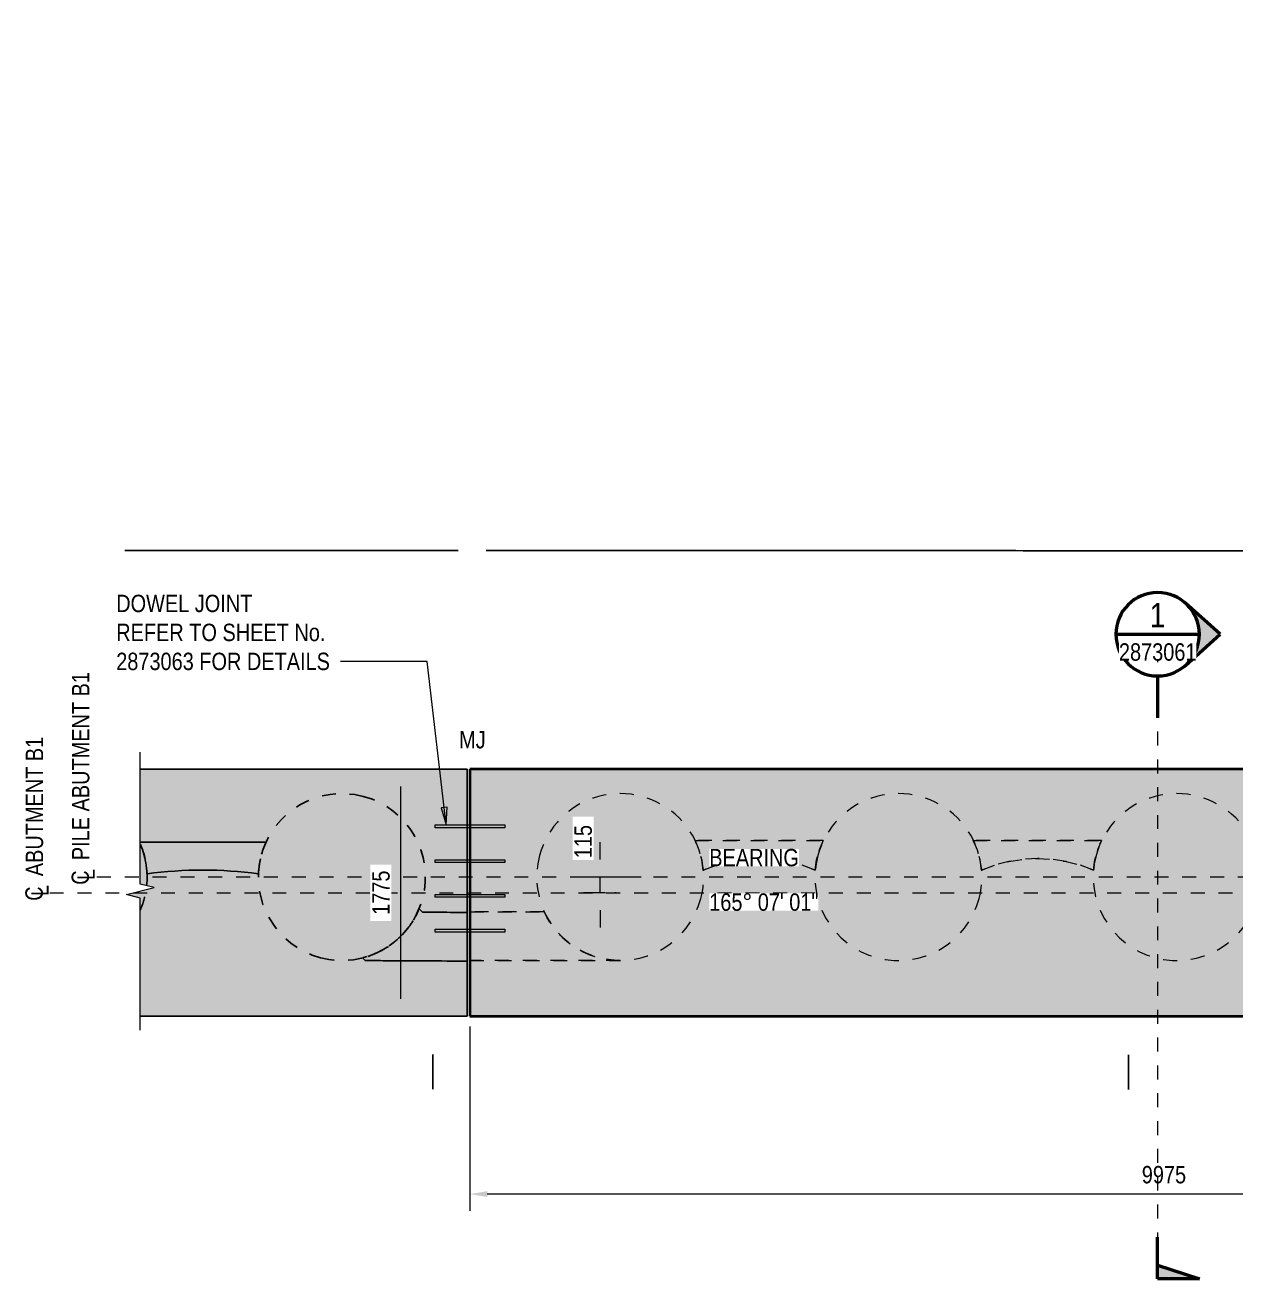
# Model space of a CAD drawing. Header units: metres. Extents: x 0 to 50, y 2 to 551.
# Drawn here: x 2.15 to 10.85, y 542.36 to 551.38 of the extents above; entities that cross this region are included whole.
import ezdxf

# ---------------------------------------------------------------- set-up
doc = ezdxf.new("R2010")
doc.units = ezdxf.units.M
for name, pattern in [('Dot_Section Line', [0.02, 0, -0.02]), ('Hidden', [0.004, 0.003, -0.001]), ('JacobsCenter', [0.015, 0.009, -0.0015, 0.003, -0.0015]), ('JacobsDash', [0.0045, 0.003, -0.0015]), ('JacobsGridLine', [0.0145, 0.01, -0.001, 0.0025, -0.001])]:
    doc.linetypes.add(name, pattern=pattern)
doc.layers.get('Defpoints').update_dxf_attribs({"color": 41})
for name, color, linetype, lineweight in [('A-ANNO-DIMS', 7, 'Continuous', 9), ('A-ANNO-NOTE', 7, 'Continuous', 9), ('A-DETL', 7, 'Continuous', 13), ('A-DETL-GENF', 7, 'Continuous', 9), ('A-GENM', 7, 'Continuous', 35), ('G-ANNO-TEXT', 7, 'Continuous', 9), ('S-BEAM', 7, 'Continuous', 50), ('S-BEAM-HDLN', 7, 'JacobsDash', 18), ('S-FNDN-HDLN', 7, 'JacobsDash', 18), ('S-GRID', 7, 'Continuous', 9)]:
    doc.layers.add(name, color=color, linetype=linetype, lineweight=lineweight)
doc.layers.add('G-ANNO-SYMB', color=7, linetype='Continuous', lineweight=35, true_color=0x0080ff)
doc.styles.add('Arial Narrow_2', font='ARIALN.TTF', dxfattribs={"height": 0.0025})
doc.styles.add('Arial Narrow_3', font='ARIALN.TTF', dxfattribs={"height": 0.125})
doc.styles.add('Arial Narrow_4', font='ARIALN.TTF', dxfattribs={"height": 0.125})
doc.styles.add('Arial Narrow_5', font='ARIALN.TTF', dxfattribs={"height": 0.175})
doc.dimstyles.new('Dimension_Standard_O__mm_', dxfattribs={"dimscale": 0.3048, "dimtxt": 0.127929, "dimasz": 0.410105, "dimexe": 0.393701, "dimexo": 0.246063, "dimgap": 0.246063, "dimtad": 1, "dimdec": 0, "dimlfac": 1000, "dimzin": 0, "dimdsep": 46, "dimtxsty": 'Arial Narrow_4', "dimsah": 1, "dimcen": 0.09, "dimaunit": 1, "dimadec": 4, "dimazin": 0, "dimtfac": 1, "dimtdec": 4, "dimtix": 1, "dimtmove": 2, "dimatfit": 3, "dimfxl": 1, "dimtvp": 1, "dimtfill": 1, "dimtolj": 1, "dimtzin": 0, "dimlwd": 18, "dimlwe": 18, "dimarcsym": 2})
doc.dimstyles.new('Dimension_Standard_O__mm__1', dxfattribs={"dimscale": 0.3048, "dimtxt": 0.127929, "dimasz": 0.410105, "dimexe": 0.393701, "dimexo": 0.246063, "dimgap": 0.246063, "dimtad": 1, "dimdec": 0, "dimlfac": 1000, "dimzin": 0, "dimdsep": 46, "dimtxsty": 'Arial Narrow_3', "dimsah": 1, "dimcen": 0.09, "dimaunit": 1, "dimadec": 4, "dimazin": 0, "dimtfac": 1, "dimtdec": 4, "dimtix": 1, "dimtmove": 0, "dimatfit": 3, "dimfxl": 1, "dimtvp": 1, "dimtfill": 1, "dimtolj": 1, "dimtzin": 0, "dimlwd": 18, "dimlwe": 18, "dimarcsym": 2})

# ---------------------------------------------------------------- blocks, each defined once
blk = doc.blocks.new('Foundations-Piles - Px-1200-66435273-DRG-2873063 - ABUTMENT B1 CONCRETE PLAN')
at = {"layer": 'A-GENM', "color": 253, "linetype": 'Hidden', "lineweight": 25, "true_color": 0xb4b4b3}
for start, end in [(278.91174, 307.79014), (261.67376, 276.13783)]:
    blk.add_arc((0, 0), 0.6, start, end, dxfattribs=at)
blk = doc.blocks.new('Foundations-Piles - Px-1200-66435274-DRG-2873063 - ABUTMENT B1 CONCRETE PLAN')
at = {"layer": 'A-GENM', "color": 253, "linetype": 'Hidden', "lineweight": 25, "true_color": 0xb4b4b3}
for start, end in [(0, 180), (180, 0)]:
    blk.add_arc((0, 0), 0.6, start, end, dxfattribs=at)
blk = doc.blocks.new('Shotcrete Adaptive v1 - 1200 Dia Pile _ 2_000 Spacing-61394367-DRG-2873063 - ABUTMENT B1 CONCRETE PLAN')
at = {"layer": 'A-GENM', "color": 253, "lineweight": 25, "true_color": 0xb4b4b3}
blk.add_line((0.4546, 0.25), (-0.4487, 0.25), dxfattribs=at)
for centre, radius, start, end in [((-1, 0), 0.6, 20.0818, 23.02032), ((-1, 0), 0.6, 2.21155, 17.51693), ((1, 0), 0.6, 159.34083, 164.05651), ((1, 0), 0.6, 155.37568, 156.20135), ((1, 0), 0.6, 167.36343, 171.91979), ((0, -2.95), 3, 82.32913, 97.67087), ((1, 0), 0.6, 175.30235, 177.78845)]:
    blk.add_arc(centre, radius, start, end, dxfattribs=at)
blk = doc.blocks.new('Top of Pavement - RL A - Top of Pavement - RL A-68818558-DRG-2873063 - ABUTMENT B1 CONCRETE PLAN')
at = {"layer": 'A-GENM', "color": 253, "lineweight": 25, "true_color": 0xa3a3a3}
for points, knots in [([(134.2915, 50.4282), (134.3124, 50.3496), (134.3693, 50.1353), (134.4623, 49.7853), (134.5704, 49.3784), (134.6786, 48.9714), (134.7867, 48.5645), (134.8627, 48.2786), (134.9026, 48.1285), (134.9064, 48.114)], [0.33358455, 0.33358455, 0.33358455, 0.33358455, 0.33526012, 0.33815029, 0.34104046, 0.34393064, 0.34682081, 0.34971098, 0.35002024, 0.35002024, 0.35002024, 0.35002024]), ([(134.9578, 47.9207), (134.9729, 47.864), (135.024, 47.6716), (135.1111, 47.3436), (135.2193, 46.9366), (135.3274, 46.5296), (135.4356, 46.1227), (135.5437, 45.7157), (135.6519, 45.3087), (135.76, 44.9017), (135.8682, 44.4948), (135.9763, 44.0878), (136.0844, 43.6808), (136.1926, 43.2739), (136.3007, 42.8669), (136.4089, 42.4599), (136.517, 42.0529), (136.6252, 41.6459), (136.7333, 41.239), (136.8415, 40.832), (136.9496, 40.425), (137.0578, 40.018), (137.1659, 39.611), (137.274, 39.204), (137.3822, 38.7971), (137.4903, 38.3901), (137.5985, 37.9831), (137.7066, 37.5761), (137.8062, 37.2016), (137.8696, 36.9627), (137.8971, 36.8594)], [0.35139297, 0.35139297, 0.35139297, 0.35139297, 0.35260116, 0.35549133, 0.3583815, 0.36127168, 0.36416185, 0.36705202, 0.3699422, 0.37283237, 0.37572254, 0.37861272, 0.38150289, 0.38439306, 0.38728324, 0.39017341, 0.39306358, 0.39595376, 0.39884393, 0.4017341, 0.40462428, 0.40751445, 0.41040462, 0.4132948, 0.41618497, 0.41907514, 0.42196532, 0.42485549, 0.42774566, 0.42994501, 0.42994501, 0.42994501, 0.42994501]), ([(137.9284, 36.7417), (137.9626, 36.6129), (138.0329, 36.3483), (138.1238, 36.0063), (138.1804, 35.7932), (138.201, 35.7157)], [0.430780997, 0.430780997, 0.430780997, 0.430780997, 0.433526012, 0.436416185, 0.438067095, 0.438067095, 0.438067095, 0.438067095])]:
    blk.add_open_spline(points, degree=3, knots=knots, dxfattribs=at)
blk = doc.blocks.new('T2DPAA-T2D-C3S-RS-M3D-100334_rvt-1-DRG-2873063 - ABUTMENT B1 CONCRETE PLAN')
at = {"layer": 'A-GENM', "lineweight": 5, "true_color": 0xf0f0e3, "transparency": 33554458}
blk.add_hatch(color=7, dxfattribs=at).paths.add_polyline_path([(-1148.1917, 544.2536), (-1145.8431, 544.2536), (-1145.8431, 546.0286), (-1148.1917, 546.0286), (-1148.1917, 545.2024), (-1148.0917, 545.1774), (-1148.2917, 545.1274), (-1148.1917, 545.1024), (-1148.1917, 544.2953)])
at = {"layer": 'A-ANNO-NOTE', "color": 253, "lineweight": 25, "true_color": 0xa3a3a3}
for p, q in [((-1146.0898, 543.7286), (-1146.0898, 543.9786)), ((-1146.0898, 543.7286), (-1146.0898, 543.9786)), ((-1141.0906, 543.9754), (-1141.0906, 543.7254)), ((-1141.0906, 543.9754), (-1141.0906, 543.7254)), ((-1136.0898, 543.9786), (-1136.0898, 543.7286)), ((-1136.0898, 543.9786), (-1136.0898, 543.7286))]:
    blk.add_line(p, q, dxfattribs=at)
at = {"layer": 'A-GENM', "color": 253, "lineweight": 25, "true_color": 0xb4b4b3, "flags": 128}
for points in [[(-1145.8431, 546.0286), (-1145.8431, 545.8314), (-1145.8431, 545.6342), (-1145.8431, 545.4369), (-1145.8431, 545.2397), (-1145.8431, 545.0425), (-1145.8431, 544.8453), (-1145.8431, 544.648), (-1145.8431, 544.4508), (-1145.8431, 544.2536)], [(-1146.1879, 545.026), (-1146.1763, 545.0135), (-1146.1647, 545.0009)], [(-1145.8431, 544.9992), (-1145.8431, 544.9292), (-1145.8431, 544.8592), (-1145.8431, 544.7892), (-1145.8431, 544.7192), (-1145.8431, 544.6492)], [(-1146.5749, 544.6531), (-1146.585, 544.6626), (-1146.5951, 544.6721)]]:
    blk.add_lwpolyline(points, dxfattribs=at)
at = {"layer": 'A-GENM', "color": 253, "lineweight": 25, "true_color": 0xaeaeae, "flags": 128}
blk.add_lwpolyline([(-1145.8431, 544.2536), (-1145.8431, 544.4508), (-1145.8431, 544.648), (-1145.8431, 544.8453), (-1145.8431, 545.0425), (-1145.8431, 545.2397), (-1145.8431, 545.4369), (-1145.8431, 545.6342), (-1145.8431, 545.8314), (-1145.8431, 546.0286)], dxfattribs=at)
at = {"layer": 'A-GENM', "color": 253, "lineweight": 25, "true_color": 0xb4b4b3}
for points, knots in [([(-1148.1917, 546.0286), (-1148.16, 546.0286), (-1147.3771, 546.0286), (-1146.5942, 546.0286), (-1145.8431, 546.0286)], [0.9305138, 0.9305138, 0.9305138, 0.9305138, 0.93333333, 1, 1, 1, 1]), ([(-1146.2289, 544.9444), (-1146.228, 544.9459), (-1146.2197, 544.9598), (-1146.2072, 544.9828), (-1146.1969, 545.0049), (-1146.1929, 545.0141)], [0.8366316, 0.8366316, 0.8366316, 0.8366316, 0.8461538, 0.9230769, 0.9768877, 0.9768877, 0.9768877, 0.9768877]), ([(-1146.1647, 545.0009), (-1146.1218, 545.0007), (-1146.0146, 545.0001), (-1145.9074, 544.9996), (-1145.8431, 544.9992)], [0, 0, 0, 0, 0.4, 1, 1, 1, 1]), ([(-1146.2782, 544.8743), (-1146.2771, 544.8756), (-1146.267, 544.8881), (-1146.2514, 544.9091), (-1146.2379, 544.9297), (-1146.2326, 544.9384)], [0.6832992, 0.6832992, 0.6832992, 0.6832992, 0.6923077, 0.7692308, 0.8239677, 0.8239677, 0.8239677, 0.8239677]), ([(-1146.337, 544.8119), (-1146.3358, 544.813), (-1146.3241, 544.8238), (-1146.3055, 544.8425), (-1146.2892, 544.861), (-1146.2825, 544.869)], [0.5299649, 0.5299649, 0.5299649, 0.5299649, 0.5384615, 0.6153846, 0.6710741, 0.6710741, 0.6710741, 0.6710741]), ([(-1146.4781, 544.7153), (-1146.464, 544.7223), (-1146.4406, 544.7349), (-1146.4182, 544.749), (-1146.4093, 544.755)], [0.2232903, 0.2232903, 0.2232903, 0.2232903, 0.3076923, 0.3653387, 0.3653387, 0.3653387, 0.3653387]), ([(-1146.4041, 544.7586), (-1146.391, 544.7675), (-1146.3698, 544.7833), (-1146.3497, 544.8004), (-1146.3418, 544.8075)], [0.3766285, 0.3766285, 0.3766285, 0.3766285, 0.4615385, 0.5181975, 0.5181975, 0.5181975, 0.5181975]), ([(-1145.8431, 544.6492), (-1145.9406, 544.6497), (-1146.1358, 544.6508), (-1146.3797, 544.652), (-1146.5261, 544.6528), (-1146.5749, 544.6531)], [0, 0, 0, 0, 0.4, 0.8, 1, 1, 1, 1]), ([(-1145.8431, 544.2536), (-1146.5942, 544.2536), (-1147.3771, 544.2536), (-1148.16, 544.2536), (-1148.1917, 544.2536)], [0, 0, 0, 0, 0.06666667, 0.0694842, 0.0694842, 0.0694842, 0.0694842])]:
    blk.add_open_spline(points, degree=3, knots=knots, dxfattribs=at)
at = {"layer": 'A-GENM', "color": 253, "lineweight": 25, "true_color": 0xaeaeae}
for points, knots in [([(-1148.1917, 546.0286), (-1148.16, 546.0286), (-1147.3771, 546.0286), (-1146.5942, 546.0286), (-1145.8431, 546.0286)], [0.9305138, 0.9305138, 0.9305138, 0.9305138, 0.93333333, 1, 1, 1, 1]), ([(-1148.1917, 544.2536), (-1148.16, 544.2536), (-1147.3771, 544.2536), (-1146.5942, 544.2536), (-1145.8431, 544.2536)], [0.9305158, 0.9305158, 0.9305158, 0.9305158, 0.93333333, 1, 1, 1, 1])]:
    blk.add_open_spline(points, degree=3, knots=knots, dxfattribs=at)
at = {"layer": 'A-GENM', "color": 253, "lineweight": 25, "true_color": 0xb4b4b3}
for points in [[(-1146.1901, 545.0208), (-1146.1893, 545.0226), (-1146.1886, 545.0243), (-1146.1879, 545.026)], [(-1146.5951, 544.6721), (-1146.5843, 544.6749), (-1146.5736, 544.6779), (-1146.563, 544.6813)], [(-1146.5575, 544.683), (-1146.5322, 544.6913), (-1146.5075, 544.7012), (-1146.4835, 544.7127)]]:
    blk.add_open_spline(points, degree=3, dxfattribs=at)
at = {"layer": 'A-GENM', "color": 253, "lineweight": 25, "true_color": 0xa3a3a3}
for name, p, rotation in [('Top of Pavement - RL A - Top of Pavement - RL A-68818558-DRG-2873063 - ABUTMENT B1 CONCRETE PLAN', (-1134.0578, 404.8616), 75.11694444444424), ('Foundations-Piles - Px-1200-66435274-DRG-2873063 - ABUTMENT B1 CONCRETE PLAN', (-1146.7431, 545.2536), 75.11694444444424), ('Foundations-Piles - Px-1200-66435273-DRG-2873063 - ABUTMENT B1 CONCRETE PLAN', (-1148.7431, 545.2536), 75.11694444444424), ('Shotcrete Adaptive v1 - 1200 Dia Pile _ 2_000 Spacing-61394367-DRG-2873063 - ABUTMENT B1 CONCRETE PLAN', (-1147.7431, 545.2536), 3.49943060736561e-05)]:
    blk.add_blockref(name, p, dxfattribs=dict(at, rotation=rotation))
blk = doc.blocks.new('03_SFR_ACS_Abutment_BR08_Retaining wall CS - ABUTMENT EAST_BR8_1-7988247-DRG-2873063 - ABUTMENT B1 CONCRETE PLAN')
at = {"layer": 'S-BEAM', "lineweight": 40, "true_color": 0xc0c0c0}
blk.add_hatch(color=9, dxfattribs=at).paths.add_polyline_path([(-1145.8229, 544.2536), (-1135.8415, 544.2536), (-1135.8415, 546.0286), (-1145.8229, 546.0286), (-1145.8229, 544.702)])
at = {"layer": 'S-BEAM', "lineweight": 40}
for p, q in [((-1135.8415, 546.0286), (-1145.8229, 546.0286)), ((-1145.8229, 546.0286), (-1145.8229, 544.2536)), ((-1135.8415, 544.2536), (-1135.8415, 546.0286)), ((-1145.8229, 544.2536), (-1135.8415, 544.2536))]:
    blk.add_line(p, q, dxfattribs=at)
at = {"layer": 'S-BEAM-HDLN', "linetype": 'Continuous', "lineweight": 40}
blk.add_line((-1135.8419, 546.0286), (-1135.8419, 544.2536), dxfattribs=at)
blk = doc.blocks.new('01_SFO_FRP_Pile_CastInPlace_CS_BR08 - CAST-IN-PLACE PILE - 1200-8641593-DRG-2873063 - ABUTMENT B1 CONCRETE PLAN')
at = {"layer": 'S-FNDN-HDLN', "color": 253, "true_color": 0x9e9e9e}
for start, end in [(90, 270), (270, 90)]:
    blk.add_arc((0, 0), 0.6, start, end, dxfattribs=at)
blk = doc.blocks.new('01_SFO_FRP_Pile_CastInPlace_CS_BR08 - CAST-IN-PLACE PILE - 1200-8641556-DRG-2873063 - ABUTMENT B1 CONCRETE PLAN')
at = {"layer": 'S-FNDN-HDLN', "color": 253, "true_color": 0x9e9e9e}
for start, end in [(90, 270), (270, 90)]:
    blk.add_arc((0, 0), 0.6, start, end, dxfattribs=at)
blk = doc.blocks.new('01_SFO_FRP_Pile_CastInPlace_CS_BR08 - CAST-IN-PLACE PILE - 1200-8641505-DRG-2873063 - ABUTMENT B1 CONCRETE PLAN')
at = {"layer": 'S-FNDN-HDLN', "color": 253, "true_color": 0x9e9e9e}
for start, end in [(90, 270), (270, 90)]:
    blk.add_arc((0, 0), 0.6, start, end, dxfattribs=at)
blk = doc.blocks.new('20_SFR_WSC_ShotcreteWall_ArchFlatBack_Datum - ArchWall_PileSize_1200-8655494-DRG-2873063 - ABUTMENT B1 CONCRETE PLAN')
at = {"layer": 'A-DETL', "color": 8, "linetype": 'JacobsDash', "lineweight": 9, "true_color": 0x808080}
for p, q in [((1.4608, -0.8633), (0.5392, -0.8633)), ((0.5392, -0.8633), (1.4608, -0.8633))]:
    blk.add_line(p, q, dxfattribs=at)
at = {"layer": 'A-DETL', "color": 8, "linetype": 'JacobsDash', "lineweight": 9, "true_color": 0x808080, "flags": 128}
for points in [[(0.598, -0.6491), (0.5873, -0.7228), (0.5676, -0.7945), (0.5392, -0.8633)], [(0.5392, -0.8633), (0.5676, -0.7945), (0.5873, -0.7228), (0.598, -0.6491)], [(0.598, -0.6491), (0.6947, -0.6857), (0.7946, -0.7122), (0.8968, -0.7281), (1, -0.7335), (1.1032, -0.7281), (1.2054, -0.7122), (1.3053, -0.6857), (1.402, -0.6491)], [(1.402, -0.6491), (1.3053, -0.6857), (1.2054, -0.7122), (1.1032, -0.7281), (1, -0.7335), (0.8968, -0.7281), (0.7946, -0.7122), (0.6947, -0.6857), (0.598, -0.6491)], [(1.402, -0.6491), (1.4127, -0.7228), (1.4324, -0.7945), (1.4608, -0.8633)], [(1.4608, -0.8633), (1.4324, -0.7945), (1.4127, -0.7228), (1.402, -0.6491)]]:
    blk.add_lwpolyline(points, dxfattribs=at)
blk = doc.blocks.new('20_SFR_WSC_ShotcreteWall_ArchFlatBack_Datum - ArchWall_PileSize_1200-8655628-DRG-2873063 - ABUTMENT B1 CONCRETE PLAN')
at = {"layer": 'A-DETL', "color": 8, "linetype": 'JacobsDash', "lineweight": 9, "true_color": 0x808080}
for p, q in [((1.4608, -0.8633), (0.5392, -0.8633)), ((0.5392, -0.8633), (1.4608, -0.8633))]:
    blk.add_line(p, q, dxfattribs=at)
at = {"layer": 'A-DETL', "color": 8, "linetype": 'JacobsDash', "lineweight": 9, "true_color": 0x808080, "flags": 128}
for points in [[(0.598, -0.6491), (0.5873, -0.7228), (0.5676, -0.7945), (0.5392, -0.8633)], [(0.5392, -0.8633), (0.5676, -0.7945), (0.5873, -0.7228), (0.598, -0.6491)], [(0.598, -0.6491), (0.6947, -0.6857), (0.7946, -0.7122), (0.8968, -0.7281), (1, -0.7335), (1.1032, -0.7281), (1.2054, -0.7122), (1.3053, -0.6857), (1.402, -0.6491)], [(1.402, -0.6491), (1.3053, -0.6857), (1.2054, -0.7122), (1.1032, -0.7281), (1, -0.7335), (0.8968, -0.7281), (0.7946, -0.7122), (0.6947, -0.6857), (0.598, -0.6491)], [(1.402, -0.6491), (1.4127, -0.7228), (1.4324, -0.7945), (1.4608, -0.8633)], [(1.4608, -0.8633), (1.4324, -0.7945), (1.4127, -0.7228), (1.402, -0.6491)]]:
    blk.add_lwpolyline(points, dxfattribs=at)
blk = doc.blocks.new('BREAK LINE - INPUT VIEW SCALE_R13 - Std Break-8792563-DRG-2873063 - ABUTMENT B1 CONCRETE PLAN')
at = {"layer": 'A-DETL-GENF'}
for p, q in [((0.8738, 0.1), (0.8488, 0)), ((0.9238, -0.1), (0.8738, 0.1)), ((0.8488, 0), (-0.1, 0)), ((0.9488, 0), (0.9238, -0.1)), ((1.8977, 0), (0.9488, 0))]:
    blk.add_line(p, q, dxfattribs=at)
blk = doc.blocks.new('CS_Annot_Centreline Symbol2 - CS_Annot_Centreline Symbol-5074296-DRG-2873063 - ABUTMENT B1 CONCRETE PLAN')
at = {"layer": 'A-ANNO-NOTE', "char_height": 0.0025, "attachment_point": 1, "style": 'Arial Narrow_2'}
for s, insert, width in [('C  ', (-0.00109, 0.00476), 0.0044093), ('L', (-0.00041, 0.00392), 0.0019241)]:
    blk.add_mtext(s, dxfattribs=dict(at, insert=insert, width=width))
blk = doc.blocks.new('DIMBLOCK2-DRG-2873063 - ABUTMENT B1 CONCRETE PLAN')
at = {"layer": 'A-ANNO-DIMS', "color": 0, "lineweight": 18, "transparency": 16777216}
for p, q in [((6.284, 545.3786), (6.284, 545.5036)), ((6.5041, 545.2536), (6.164, 545.2536)), ((6.284, 545.1411), (6.284, 545.2536)), ((6.3231, 545.1411), (6.164, 545.1411)), ((6.284, 545.0161), (6.284, 544.8911))]:
    blk.add_line(p, q, dxfattribs=at)
at = {"layer": 'A-ANNO-DIMS', "color": 0, "transparency": 16777216}
blk.add_solid([(6.2632, 545.0161), (6.3049, 545.0161), (6.284, 545.1411)], dxfattribs=at)
at = {"layer": 'Defpoints', "color": 0, "transparency": 16777216}
for p in [(6.284, 545.2536), (6.5791, 545.2536), (6.3981, 545.1411)]:
    blk.add_point(p, dxfattribs=at)
at = {"layer": 'A-ANNO-DIMS', "color": 0, "lineweight": 18, "transparency": 16777216, "insert": (6.0987, 545.3889), "char_height": 0.125, "width": 0.285099, "attachment_point": 1, "rotation": 90, "line_spacing_factor": 0.974696, "style": 'Arial Narrow_4', "bg_fill": 3, "box_fill_scale": 1.1, "bg_fill_color": 256, "bg_fill_true_color": 13158600, "bg_fill_transparency": 0}
blk.add_mtext('\\A1;\u200c115', dxfattribs=at)
at = {"layer": 'A-ANNO-DIMS', "color": 0, "transparency": 16777216}
blk.add_solid([(6.2632, 545.3786), (6.3049, 545.3786), (6.284, 545.2536)], dxfattribs=at)
blk = doc.blocks.new('DIMBLOCK3-DRG-2873063 - ABUTMENT B1 CONCRETE PLAN')
at = {"layer": 'A-ANNO-DIMS', "color": 0, "lineweight": 18, "transparency": 16777216}
for p, q in [((5.2729, 546.0286), (4.728, 546.0286)), ((4.848, 545.9036), (4.848, 544.3786)), ((5.2729, 544.2536), (4.728, 544.2536))]:
    blk.add_line(p, q, dxfattribs=at)
at = {"layer": 'A-ANNO-DIMS', "color": 0, "transparency": 16777216}
for points in [[(4.8272, 545.9036), (4.8689, 545.9036), (4.848, 546.0286)], [(4.8272, 544.3786), (4.8689, 544.3786), (4.848, 544.2536)]]:
    blk.add_solid(points, dxfattribs=at)
at = {"layer": 'Defpoints', "color": 0, "transparency": 16777216}
for p in [(5.3479, 546.0286), (4.848, 544.2536), (5.3479, 544.2536)]:
    blk.add_point(p, dxfattribs=at)
at = {"layer": 'A-ANNO-DIMS', "color": 0, "lineweight": 18, "transparency": 16777216, "insert": (4.7092, 545.1411), "char_height": 0.125, "width": 0.380132, "attachment_point": 5, "rotation": 90, "style": 'Arial Narrow_3', "bg_fill": 3, "box_fill_scale": 1.1, "bg_fill_color": 256, "bg_fill_true_color": 13158600, "bg_fill_transparency": 0}
blk.add_mtext('\\A1;1775', dxfattribs=at)
blk = doc.blocks.new('DIMBLOCK4-DRG-2873063 - ABUTMENT B1 CONCRETE PLAN')
at = {"layer": 'A-ANNO-DIMS', "color": 0, "lineweight": 18, "transparency": 16777216}
for p, q in [((5.3479, 544.1786), (5.3479, 542.8544)), ((15.3228, 544.1786), (15.3228, 542.8544)), ((15.1978, 542.9744), (5.4729, 542.9744))]:
    blk.add_line(p, q, dxfattribs=at)
at = {"layer": 'A-ANNO-DIMS', "color": 0, "transparency": 16777216}
for points in [[(5.4729, 542.9952), (5.4729, 542.9535), (5.3479, 542.9744)], [(15.1978, 542.9952), (15.1978, 542.9535), (15.3228, 542.9744)]]:
    blk.add_solid(points, dxfattribs=at)
at = {"layer": 'Defpoints', "color": 0, "transparency": 16777216}
for p in [(5.3479, 544.2536), (15.3228, 544.2536), (5.3479, 542.9744)]:
    blk.add_point(p, dxfattribs=at)
at = {"layer": 'A-ANNO-DIMS', "color": 0, "lineweight": 18, "transparency": 16777216, "insert": (10.3353, 543.1132), "char_height": 0.125, "width": 0.380132, "attachment_point": 5, "style": 'Arial Narrow_3', "bg_fill": 3, "box_fill_scale": 1.1, "bg_fill_color": 256, "bg_fill_true_color": 13158600, "bg_fill_transparency": 0}
blk.add_mtext('\\A1;9975', dxfattribs=at)
blk = doc.blocks.new('Section - sectionTail-4870194-DRG-2873063 - ABUTMENT B1 CONCRETE PLAN')
at = {"layer": 'G-ANNO-SYMB', "lineweight": 9}
blk.add_hatch(color=7, dxfattribs=at).paths.add_polyline_path([(-0.006, 0.006), (-0.004, 0), (-0.006, 0)])
at = {"layer": 'G-ANNO-SYMB', "color": 7, "lineweight": 50}
for p, q in [((-0.006, 0.006), (-0.006, 0)), ((-0.004, 0), (-0.006, 0.006)), ((-0.006, 0), (-0.004, 0)), ((-0.006, 0), (0, 0))]:
    blk.add_line(p, q, dxfattribs=at)
blk = doc.blocks.new('Section - SectionHead-4898858-DRG-2873063 - ABUTMENT B1 CONCRETE PLAN')
at = {"layer": 'G-ANNO-SYMB', "lineweight": 9}
h = blk.add_hatch(color=7, dxfattribs=at)
edge = h.paths.add_edge_path()
edge.add_line((-0.002, 0.009), (0.00247, 0.004))
edge.add_arc((-0.002, 0), 0.006, 41.8277, 138.1723)
edge.add_line((-0.00647, 0.004), (-0.002, 0.009))
at = {"layer": 'G-ANNO-SYMB', "color": 7, "lineweight": 50}
for p, q in [((-0.002, 0.009), (-0.00647, 0.004)), ((0.00247, 0.004), (-0.002, 0.009)), ((0.004, 0), (0.01, 0))]:
    blk.add_line(p, q, dxfattribs=at)
for start, end in [(360, 180), (180, 360)]:
    blk.add_arc((-0.002, 0), 0.006, start, end, dxfattribs=at)

msp = doc.modelspace()

# ---------------------------------------------------------------- hatches: boundary and pattern name
at = {"layer": 'G-ANNO-TEXT'}
msp.add_hatch(color=256, dxfattribs=at).paths.add_polyline_path([(5.1762, 545.6292), (5.1839, 545.7559), (5.1401, 545.7509)])

# ---------------------------------------------------------------- linework, layer by layer
at = {"layer": 'A-DETL', "lineweight": 18}
for p, q in [((5.0991, 545.6285), (5.5991, 545.6285)), ((5.0991, 545.6085), (5.0991, 545.6285)), ((5.5991, 545.6285), (5.5991, 545.6085)), ((5.5991, 545.6085), (5.0991, 545.6085)), ((5.0991, 545.3785), (5.5991, 545.3785)), ((5.0991, 545.3585), (5.0991, 545.3785)), ((5.5991, 545.3585), (5.0991, 545.3585)), ((5.5991, 545.3785), (5.5991, 545.3585)), ((5.0991, 545.1285), (5.5991, 545.1285)), ((5.0991, 545.1085), (5.0991, 545.1285)), ((5.5991, 545.1085), (5.0991, 545.1085)), ((5.5991, 545.1285), (5.5991, 545.1085)), ((5.0991, 544.8785), (5.5991, 544.8785)), ((5.0991, 544.8585), (5.0991, 544.8785)), ((5.5991, 544.8585), (5.0991, 544.8585)), ((5.5991, 544.8785), (5.5991, 544.8585))]:
    msp.add_line(p, q, dxfattribs=at)
at = {"layer": 'A-DETL', "linetype": 'JacobsCenter'}
for p, q in [((6.5791, 545.2536), (6.5691, 545.2536)), ((6.3981, 545.1411), (6.3881, 545.1411))]:
    msp.add_line(p, q, dxfattribs=at)
at = {"layer": 'A-DETL', "color": 8, "linetype": 'JacobsDash', "lineweight": 9, "true_color": 0x808080}
for p, q in [((5.3474, 544.6536), (5.348, 545.0036)), ((5.348, 545.0036), (5.3474, 544.6536)), ((5.348, 545.0036), (5.8823, 545.0036)), ((5.8823, 545.0036), (5.348, 545.0036)), ((6.4277, 544.6536), (5.3474, 544.6536)), ((5.3474, 544.6536), (6.4277, 544.6536))]:
    msp.add_line(p, q, dxfattribs=at)
at = {"layer": 'A-DETL', "color": 8, "linetype": 'JacobsDash', "lineweight": 9, "true_color": 0x808080, "flags": 128}
msp.add_lwpolyline([(6.4277, 544.6536), (6.385, 544.6551), (6.3425, 544.6597), (6.3004, 544.6673), (6.2589, 544.6778), (6.2183, 544.6913), (6.1788, 544.7077), (6.1405, 544.7268), (6.1037, 544.7486), (6.0685, 544.773), (6.0352, 544.7998), (6.0039, 544.8289), (5.9747, 544.8602), (5.9478, 544.8935), (5.9234, 544.9286), (5.9015, 544.9654), (5.8823, 545.0036)], dxfattribs=at)
at = {"layer": 'A-DETL', "color": 8, "linetype": 'JacobsDash', "lineweight": 9, "true_color": 0x808080}
msp.add_arc((6.4277, 545.2536), 0.6, 204.62435, 270.00004, dxfattribs=at)
at = {"layer": 'G-ANNO-SYMB', "color": 7, "lineweight": 50}
msp.add_line((9.9897, 546.9991), (10.5897, 546.9991), dxfattribs=at)
at = {"layer": 'G-ANNO-TEXT'}
for p, q in [((4.7002, 546.804), (4.4188, 546.804)), ((5.0413, 546.804), (4.7002, 546.804)), ((5.1762, 545.6292), (5.0413, 546.804)), ((5.1839, 545.7559), (5.1401, 545.7509)), ((5.1401, 545.7509), (5.1762, 545.6292)), ((5.1762, 545.6292), (5.1839, 545.7559))]:
    msp.add_line(p, q, dxfattribs=at)
at = {"layer": 'S-GRID', "linetype": 'JacobsGridLine', "lineweight": 18}
for p, q in [((15.1675, 545.2536), (2.6457, 545.2536)), ((2.3281, 545.1411), (15.3293, 545.1411))]:
    msp.add_line(p, q, dxfattribs=at)

# ---------------------------------------------------------------- block references
at = {"lineweight": 5}
msp.add_blockref('T2DPAA-T2D-C3S-RS-M3D-100334_rvt-1-DRG-2873063 - ABUTMENT B1 CONCRETE PLAN', (1151.1708, 0), dxfattribs=at)
at = {"layer": 'A-ANNO-NOTE', "xscale": 50.00000000000001, "yscale": 50.00000000000001, "zscale": 50.00000000000001, "rotation": 90.00000000000674}
for p in [(2.7231, 545.2523), (2.391, 545.1372)]:
    msp.add_blockref('CS_Annot_Centreline Symbol2 - CS_Annot_Centreline Symbol-5074296-DRG-2873063 - ABUTMENT B1 CONCRETE PLAN', p, dxfattribs=at)
at = {"layer": 'A-DETL', "color": 8, "linetype": 'JacobsDash', "lineweight": 9, "true_color": 0x808080, "rotation": 180.0000349943061}
for name, p in [('20_SFR_WSC_ShotcreteWall_ArchFlatBack_Datum - ArchWall_PileSize_1200-8655494-DRG-2873063 - ABUTMENT B1 CONCRETE PLAN', (8.4263, 544.6536)), ('20_SFR_WSC_ShotcreteWall_ArchFlatBack_Datum - ArchWall_PileSize_1200-8655628-DRG-2873063 - ABUTMENT B1 CONCRETE PLAN', (10.4263, 544.6536))]:
    msp.add_blockref(name, p, dxfattribs=at)
at = {"layer": 'A-DETL-GENF', "rotation": 270.0000000000018}
msp.add_blockref('BREAK LINE - INPUT VIEW SCALE_R13 - Std Break-8792563-DRG-2873063 - ABUTMENT B1 CONCRETE PLAN', (2.9791, 546.0513), dxfattribs=at)
at = {"layer": 'G-ANNO-SYMB', "color": 7, "lineweight": 50, "xscale": 49.99999999999997, "yscale": 49.99999999999997, "zscale": 49.99999999999997, "rotation": 269.9999999999986}
msp.add_blockref('Section - SectionHead-4898858-DRG-2873063 - ABUTMENT B1 CONCRETE PLAN', (10.2897, 546.8991), dxfattribs=at)
at = {"layer": 'G-ANNO-SYMB', "color": 7, "lineweight": 50, "extrusion": (0, 0, -1), "xscale": 49.99999999999998, "yscale": 49.99999999999998, "zscale": 49.99999999999998, "rotation": 90.00000000000165}
msp.add_blockref('Section - sectionTail-4870194-DRG-2873063 - ABUTMENT B1 CONCRETE PLAN', (-10.2897, 542.6644), dxfattribs=at)
at = {"layer": 'S-BEAM-HDLN', "linetype": 'Continuous', "lineweight": 40}
msp.add_blockref('03_SFR_ACS_Abutment_BR08_Retaining wall CS - ABUTMENT EAST_BR8_1-7988247-DRG-2873063 - ABUTMENT B1 CONCRETE PLAN', (1151.1708, 0), dxfattribs=at)
at = {"layer": 'S-FNDN-HDLN', "color": 253, "true_color": 0x9e9e9e, "rotation": 75.11694444444424}
for name, p in [('01_SFO_FRP_Pile_CastInPlace_CS_BR08 - CAST-IN-PLACE PILE - 1200-8641505-DRG-2873063 - ABUTMENT B1 CONCRETE PLAN', (6.4277, 545.2536)), ('01_SFO_FRP_Pile_CastInPlace_CS_BR08 - CAST-IN-PLACE PILE - 1200-8641556-DRG-2873063 - ABUTMENT B1 CONCRETE PLAN', (8.4277, 545.2536)), ('01_SFO_FRP_Pile_CastInPlace_CS_BR08 - CAST-IN-PLACE PILE - 1200-8641593-DRG-2873063 - ABUTMENT B1 CONCRETE PLAN', (10.4277, 545.2536))]:
    msp.add_blockref(name, p, dxfattribs=at)

# ---------------------------------------------------------------- texts
at = {"layer": 'A-ANNO-NOTE', "char_height": 0.125, "attachment_point": 1, "rotation": 90, "style": 'Arial Narrow_3', "bg_fill": 3, "box_fill_scale": 1, "bg_fill_color": 256, "bg_fill_true_color": 13158600, "bg_fill_transparency": 0}
for s, insert in [('PILE ABUTMENT B1', (2.4878, 545.3748)), ('ABUTMENT B1', (2.1557, 545.2597))]:
    msp.add_mtext(s, dxfattribs=dict(at, insert=insert))

# ---------------------------------------------------------------- next in the draw order: texts
at = {"layer": 'G-ANNO-SYMB', "color": 7, "lineweight": 9, "insert": (10.2334, 547.224), "char_height": 0.175, "attachment_point": 1, "style": 'Arial Narrow_5', "bg_fill": 3, "box_fill_scale": 1, "bg_fill_color": 256, "bg_fill_transparency": 0}
msp.add_mtext('1', dxfattribs=at)
at = {"layer": 'G-ANNO-TEXT', "char_height": 0.125, "attachment_point": 1, "style": 'Arial Narrow_3', "bg_fill": 3, "box_fill_scale": 1, "bg_fill_color": 256, "bg_fill_true_color": 13158600, "bg_fill_transparency": 0}
for s, insert in [('DOWEL JOINT', (2.8059, 547.2832)), ('REFER TO SHEET No. ', (2.8059, 547.0749)), ('2873063 FOR DETAILS', (2.8059, 546.8665)), ('BEARING', (7.0676, 545.456)), ('165° 07\' 01"', (7.0676, 545.136))]:
    msp.add_mtext(s, dxfattribs=dict(at, insert=insert))
at = {"layer": 'G-ANNO-TEXT', "insert": (5.2702, 546.3036), "char_height": 0.125, "attachment_point": 1, "style": 'Arial Narrow_3', "bg_fill": 3, "box_fill_scale": 1, "bg_fill_color": 256, "bg_fill_transparency": 0}
msp.add_mtext('MJ', dxfattribs=at)

# ---------------------------------------------------------------- next in the draw order: dimensions: what is measured, and where the dimension line sits
at = {"layer": 'A-ANNO-DIMS', "lineweight": 18}
dim = msp.add_linear_dim(base=(4.848, 544.2536), p1=(5.3479, 546.0286), p2=(5.3479, 544.2536), angle=270.00004, dimstyle='Dimension_Standard_O__mm__1', override={"dimpost": '<>', "dimfxl": 1.775}, dxfattribs=at)
dim.commit()
dim.dimension.update_dxf_attribs({"geometry": 'DIMBLOCK3-DRG-2873063 - ABUTMENT B1 CONCRETE PLAN', "text_midpoint": (4.7092, 545.1411)})
dim = msp.add_linear_dim(base=(6.284, 545.2536), p1=(6.3981, 545.1411), p2=(6.5791, 545.2536), angle=90, text='\u200c115', dimstyle='Dimension_Standard_O__mm_', override={"dimpost": '<>', "dimfxl": 0.213074}, dxfattribs=at)
dim.commit()
dim.dimension.update_dxf_attribs({"geometry": 'DIMBLOCK2-DRG-2873063 - ABUTMENT B1 CONCRETE PLAN', "text_midpoint": (6.1821, 545.5315), "dimtype": 160, "text_rotation": 90})

# ---------------------------------------------------------------- next in the draw order: dimensions: what is measured, and where the dimension line sits
dim = msp.add_linear_dim(base=(5.3479, 542.9744), p1=(15.3228, 544.2536), p2=(5.3479, 544.2536), angle=0.00004, dimstyle='Dimension_Standard_O__mm__1', override={"dimpost": '<>', "dimfxl": 9.974983}, dxfattribs=at)
dim.commit()
dim.dimension.update_dxf_attribs({"geometry": 'DIMBLOCK4-DRG-2873063 - ABUTMENT B1 CONCRETE PLAN', "text_midpoint": (10.3353, 543.1132)})

# ---------------------------------------------------------------- next in the draw order: linework, layer by layer
at = {"layer": 'G-ANNO-SYMB', "color": 7, "linetype": 'Dot_Section Line', "lineweight": 9, "true_color": 0xffffff}
msp.add_line((10.2897, 546.8991), (10.2897, 542.6644), dxfattribs=at)

# ---------------------------------------------------------------- next in the draw order: texts
at = {"layer": 'G-ANNO-SYMB', "color": 7, "lineweight": 9, "insert": (10.0119, 546.934), "char_height": 0.125, "attachment_point": 1, "style": 'Arial Narrow_3', "bg_fill": 3, "box_fill_scale": 1, "bg_fill_color": 256, "bg_fill_true_color": 13158600, "bg_fill_transparency": 0}
msp.add_mtext('2873061', dxfattribs=at)

doc.saveas('drawing.dxf')
